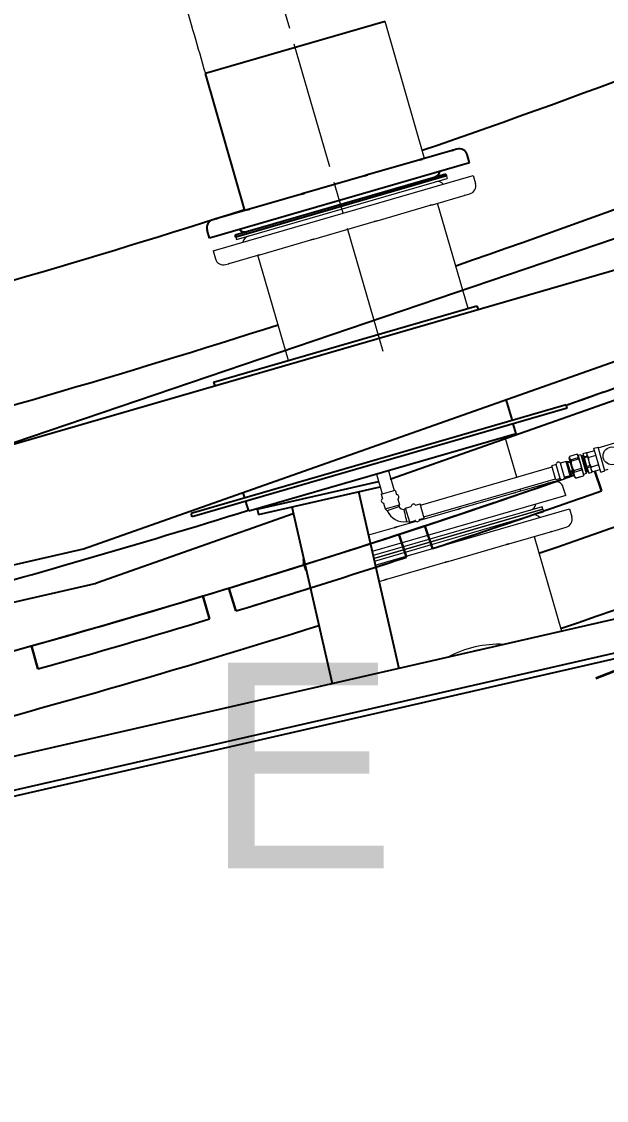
# Model space of a CAD drawing. Header units: millimetres. Extents: x -4172 to 126100, y -2 to 142133.
# Drawn here: x 60608 to 61461, y 8754 to 10327 of the extents above; entities that cross this region are included whole.
import ezdxf

# ---------------------------------------------------------------- set-up
doc = ezdxf.new("R2010")
doc.units = ezdxf.units.MM
doc.header["$LTSCALE"] = 100
doc.linetypes.add('CHAIN', pattern=[0.3543, 0.2362, -0.0295, 0.0591, -0.0295])
for name, color, linetype, lineweight in [('Centerline', 7, 'Continuous', 18), ('Section Line', 7, 'CHAIN', 35), ('Visible', 7, 'Continuous', 25)]:
    doc.layers.add(name, color=color, linetype=linetype, lineweight=lineweight)
doc.layers.add('P_Biomass (BM)', color=150, linetype='Continuous', lineweight=18, true_color=0x007fff)
doc.layers.add('P_Technical Water (TW)', color=140, linetype='Continuous', lineweight=18, true_color=0x00bfff)
doc.styles.add('Title', font='arial.ttf')

# ---------------------------------------------------------------- blocks, each defined once
blk = doc.blocks.new('2dTransSection4')
at = {"layer": 'Section Line', "linetype": 'Continuous'}
blk.add_line((614.458, 93.695), (615.815, 94.223), dxfattribs=at)
at = {"layer": 'Section Line', "insert": (608.748, 90.925), "char_height": 3, "attachment_point": 7, "style": 'Title'}
blk.add_mtext('E', dxfattribs=at)

msp = doc.modelspace()

# ---------------------------------------------------------------- linework, layer by layer
at = {"layer": 'Centerline', "linetype": 'CHAIN', "ltscale": 7.902637}
msp.add_line((61135.51, 9846.14), (60937.71, 10529.27), dxfattribs=at)
at = {"layer": 'P_Biomass (BM)'}
for p, q in [((60876.13, 10251.17), (61138.36, 10327.1)), ((61196.12, 10127.61), (61138.36, 10327.1)), ((60887.4, 9992.93), (61266.81, 10102.79)), ((60920.64, 10012.96), (61228.01, 10101.96)), ((61228.01, 10101.96), (61229.12, 10098.12)), ((61266.81, 10102.79), (61270.29, 10090.78)), ((60921.75, 10009.12), (61229.12, 10098.12)), ((61207.58, 10060.13), (61253.84, 10073.52)), ((61255.15, 10073.91), (61253.84, 10073.52)), ((61255.15, 10073.91), (61262.1, 10075.92)), ((61126.87, 10036.76), (61204.26, 10059.17)), ((61207.58, 10060.13), (61204.26, 10059.17)), ((61259.47, 9908.84), (61215.03, 10062.29)), ((61126.87, 10036.76), (61122.43, 10035.48)), ((61034.66, 10010.06), (61122.43, 10035.48)), ((60920.64, 10012.96), (60921.75, 10009.12)), ((60955.64, 9987.18), (61030.29, 10008.79)), ((61034.66, 10010.06), (61030.29, 10008.79)), ((60887.4, 9992.93), (60890.88, 9980.92)), ((60905.74, 9972.73), (60909.95, 9973.95)), ((60910.99, 9974.25), (60909.95, 9973.95)), ((60910.99, 9974.25), (60952.52, 9986.27)), ((60955.64, 9987.18), (60952.52, 9986.27)), ((60997.24, 9832.91), (60952.81, 9986.36)), ((61330.67, 9662.94), (61314.36, 9719.26)), ((61375.38, 9653.77), (61329.12, 9640.37)), ((61336.58, 9642.53), (61335.67, 9645.65)), ((61375.38, 9653.77), (61376.7, 9654.15)), ((61383.64, 9656.16), (61376.7, 9654.15)), ((61401.98, 9635.96), (61398.51, 9647.97)), ((61401.98, 9635.96), (61119.67, 9554.22)), ((61325.8, 9639.41), (61248.42, 9617)), ((61325.8, 9639.41), (61329.12, 9640.37)), ((61367.63, 9619.77), (61121.01, 9548.36)), ((61368.75, 9615.93), (61121.9, 9544.45)), ((61121.9, 9544.45), (61368.75, 9615.93)), ((61122.79, 9540.55), (61369.86, 9612.09)), ((61124.13, 9534.69), (61407.55, 9616.75)), ((61243.98, 9615.72), (61188.44, 9599.64)), ((61243.98, 9615.72), (61248.42, 9617)), ((61368.75, 9615.93), (61367.63, 9619.77)), ((61368.75, 9615.93), (61369.86, 9612.09)), ((61407.55, 9616.75), (61411.02, 9604.75)), ((61183.88, 9598.32), (61156.2, 9590.3)), ((61151.83, 9589.04), (61114.2, 9578.14)), ((61151.83, 9589.04), (61156.2, 9590.3)), ((61318.84, 9565.56), (61379.65, 9583.17)), ((61381.85, 9583.81), (61379.65, 9583.17)), ((61381.85, 9583.81), (61402.84, 9589.88)), ((61230.6, 9540.01), (61314.94, 9564.43)), ((61318.84, 9565.56), (61314.94, 9564.43)), ((61355.77, 9576.25), (61395.74, 9438.19)), ((61022.57, 9526.1), (61019.09, 9538.11)), ((61140.76, 9514), (61226.04, 9538.69)), ((61230.6, 9540.01), (61226.04, 9538.69)), ((61023.46, 9526.36), (61022.57, 9526.1)), ((61129.59, 9510.76), (61136.77, 9512.84)), ((61140.76, 9514), (61136.77, 9512.84))]:
    msp.add_line(p, q, dxfattribs=at)
for centre, radius, start, end in [((61215.37, 10082.69), 11, 43.18444, 106.14874), ((61258.76, 10087.44), 12, 286.14874, 16.14874), ((60941.62, 10003.42), 11, 106.14874, 169.11305), ((60902.4, 9984.26), 12, 196.14874, 286.14874), ((61386.98, 9644.63), 12, 16.14874, 106.14874), ((61347.76, 9625.47), 11, 286.14874, 349.11305), ((61356.11, 9596.65), 11, 43.18444, 106.14874), ((61399.5, 9601.41), 12, 286.14874, 16.14874), ((61030.62, 9541.45), 12, 162.43148, 196.14874), ((61304.76, 9261.65), 157.5, 87.46462, 118.27526), ((61304.76, 9261.65), 152.13, 99.3188, 106.42107)]:
    msp.add_arc(centre, radius, start, end, dxfattribs=at)
for points, knots in [([(60801.37, 10510.34), (60805.27, 10496.75), (60809.48, 10482.09), (60818.41, 10451.02), (60823.14, 10434.6), (60833, 10400.4), (60838.13, 10382.62), (60848.66, 10346.12), (60854.07, 10327.41), (60865.03, 10289.52), (60870.58, 10270.34), (60876.13, 10251.17)], [3.14159265, 3.14159265, 3.14159265, 3.14159265, 3.29867229, 3.29867229, 3.45575192, 3.45575192, 3.61283155, 3.61283155, 3.76991118, 3.76991118, 3.92699082, 3.92699082, 3.92699082, 3.92699082]), ([(61253.84, 10073.52), (61253.92, 10073.55), (61253.99, 10073.57), (61254.5, 10073.72), (61254.82, 10073.81), (61255.07, 10073.88), (61255.13, 10073.9), (61255.15, 10073.91)], [-2.17747426, -2.17747426, -2.17747426, -2.17747426, -2.12868784, -2.12868784, -1.82469566, -1.82469566, -1.69810299, -1.69810299, -1.69810299, -1.69810299]), ([(61204.26, 10059.17), (61204.54, 10059.25), (61204.81, 10059.33), (61205.76, 10059.6), (61206.38, 10059.78), (61207.16, 10060.01), (61207.38, 10060.07), (61207.58, 10060.13)], [-2.17736247, -2.17736247, -2.17736247, -2.17736247, -2.07623279, -2.07623279, -1.81189965, -1.81189965, -1.69812221, -1.69812221, -1.69812221, -1.69812221]), ([(61122.43, 10035.48), (61122.59, 10035.52), (61122.75, 10035.57), (61123.87, 10035.89), (61124.83, 10036.17), (61126.14, 10036.55), (61126.51, 10036.66), (61126.87, 10036.76)], [-2.17747426, -2.17747426, -2.17747426, -2.17747426, -2.12868784, -2.12868784, -1.82469566, -1.82469566, -1.69810299, -1.69810299, -1.69810299, -1.69810299]), ([(61030.29, 10008.79), (61030.43, 10008.83), (61030.56, 10008.87), (61031.57, 10009.17), (61032.5, 10009.44), (61033.85, 10009.83), (61034.25, 10009.94), (61034.66, 10010.06)], [-2.17747426, -2.17747426, -2.17747426, -2.17747426, -2.12868784, -2.12868784, -1.82469566, -1.82469566, -1.69810299, -1.69810299, -1.69810299, -1.69810299]), ([(60909.95, 9973.95), (60909.95, 9973.95), (60909.96, 9973.95), (60910.02, 9973.97), (60910.21, 9974.03), (60910.66, 9974.16), (60910.82, 9974.2), (60910.99, 9974.25)], [-2.17747426, -2.17747426, -2.17747426, -2.17747426, -2.12868784, -2.12868784, -1.82469566, -1.82469566, -1.69810299, -1.69810299, -1.69810299, -1.69810299]), ([(60952.52, 9986.27), (60952.68, 9986.32), (60952.86, 9986.37), (60953.54, 9986.57), (60954.12, 9986.74), (60955.05, 9987.01), (60955.34, 9987.09), (60955.64, 9987.18)], [-2.17736247, -2.17736247, -2.17736247, -2.17736247, -2.07623279, -2.07623279, -1.81189965, -1.81189965, -1.69812221, -1.69812221, -1.69812221, -1.69812221]), ([(61376.7, 9654.15), (61376.69, 9654.15), (61376.67, 9654.14), (61376.54, 9654.1), (61376.3, 9654.03), (61375.76, 9653.88), (61375.58, 9653.82), (61375.38, 9653.77)], [-2.17747426, -2.17747426, -2.17747426, -2.17747426, -2.12868784, -2.12868784, -1.82469566, -1.82469566, -1.69810299, -1.69810299, -1.69810299, -1.69810299]), ([(61329.12, 9640.37), (61328.94, 9640.32), (61328.75, 9640.26), (61328.01, 9640.05), (61327.39, 9639.87), (61326.42, 9639.59), (61326.12, 9639.5), (61325.8, 9639.41)], [-2.17736247, -2.17736247, -2.17736247, -2.17736247, -2.07623279, -2.07623279, -1.81189965, -1.81189965, -1.69812221, -1.69812221, -1.69812221, -1.69812221]), ([(61248.42, 9617), (61248.28, 9616.96), (61248.13, 9616.92), (61247.1, 9616.62), (61246.16, 9616.35), (61244.79, 9615.95), (61244.38, 9615.84), (61243.98, 9615.72)], [-2.17747426, -2.17747426, -2.17747426, -2.17747426, -2.12868784, -2.12868784, -1.82469566, -1.82469566, -1.69810299, -1.69810299, -1.69810299, -1.69810299]), ([(61156.2, 9590.3), (61156.04, 9590.26), (61155.89, 9590.21), (61154.77, 9589.88), (61153.82, 9589.61), (61152.55, 9589.24), (61152.19, 9589.14), (61151.83, 9589.04)], [-2.17747426, -2.17747426, -2.17747426, -2.17747426, -2.12868784, -2.12868784, -1.82469566, -1.82469566, -1.69810299, -1.69810299, -1.69810299, -1.69810299]), ([(61379.65, 9583.17), (61379.76, 9583.2), (61379.86, 9583.23), (61380.57, 9583.44), (61381.07, 9583.58), (61381.6, 9583.73), (61381.74, 9583.77), (61381.85, 9583.81)], [-2.17747426, -2.17747426, -2.17747426, -2.17747426, -2.12868784, -2.12868784, -1.82469566, -1.82469566, -1.69810299, -1.69810299, -1.69810299, -1.69810299]), ([(61314.94, 9564.43), (61315.09, 9564.47), (61315.24, 9564.52), (61316.29, 9564.82), (61317.15, 9565.07), (61318.24, 9565.39), (61318.55, 9565.48), (61318.84, 9565.56)], [-2.17747426, -2.17747426, -2.17747426, -2.17747426, -2.12868784, -2.12868784, -1.82469566, -1.82469566, -1.69810299, -1.69810299, -1.69810299, -1.69810299]), ([(61226.04, 9538.69), (61226.36, 9538.78), (61226.68, 9538.87), (61227.84, 9539.21), (61228.69, 9539.46), (61229.89, 9539.8), (61230.25, 9539.91), (61230.6, 9540.01)], [-2.17736247, -2.17736247, -2.17736247, -2.17736247, -2.07623279, -2.07623279, -1.81189965, -1.81189965, -1.69812221, -1.69812221, -1.69812221, -1.69812221]), ([(61136.77, 9512.84), (61136.88, 9512.87), (61137, 9512.91), (61137.88, 9513.16), (61138.72, 9513.41), (61139.99, 9513.77), (61140.37, 9513.88), (61140.76, 9514)], [-2.17747426, -2.17747426, -2.17747426, -2.17747426, -2.12868784, -2.12868784, -1.82469566, -1.82469566, -1.69810299, -1.69810299, -1.69810299, -1.69810299])]:
    msp.add_open_spline(points, degree=3, knots=knots, dxfattribs=at)
at = {"layer": 'P_Technical Water (TW)'}
for p, q in [((61443.05, 9704.85), (61449.19, 9706.63)), ((61459.21, 9672.05), (61449.19, 9706.63)), ((61449.47, 9705.67), (61473.81, 9712.72)), ((61407.14, 9690.55), (61407.66, 9692.66)), ((61415.06, 9663.17), (61407.14, 9690.55)), ((61418.84, 9696.37), (61407.8, 9693.17)), ((61409.27, 9688.1), (61420.31, 9691.3)), ((61420.1, 9694.3), (61419.09, 9695.97)), ((61423.94, 9695.41), (61420.1, 9694.3)), ((61420.1, 9694.3), (61428.03, 9666.93)), ((61423.94, 9695.41), (61431.87, 9668.04)), ((61424.86, 9694.61), (61424.23, 9694.43)), ((61432.21, 9669.21), (61424.86, 9694.61)), ((61426.49, 9693.71), (61424.86, 9694.61)), ((61428.41, 9694.26), (61426.49, 9693.71)), ((61433.11, 9670.84), (61426.49, 9693.71)), ((61427.56, 9697.2), (61432.37, 9698.59)), ((61428.9, 9692.58), (61427.56, 9697.2)), ((61428.9, 9692.58), (61433.7, 9693.97)), ((61428.9, 9692.58), (61429.37, 9690.94)), ((61434.18, 9692.33), (61429.37, 9690.94)), ((61432.97, 9678.52), (61429.37, 9690.94)), ((61433.7, 9693.97), (61432.37, 9698.59)), ((61433.05, 9696.23), (61433.58, 9698.4)), ((61444.04, 9701.42), (61433.58, 9698.4)), ((61433.7, 9693.97), (61434.18, 9692.33)), ((61437.78, 9679.91), (61434.18, 9692.33)), ((61446.05, 9694.49), (61435.59, 9691.46)), ((61453.06, 9670.27), (61443.05, 9704.85)), ((61189.95, 9622.19), (61382.06, 9677.82)), ((61387.96, 9681.35), (61381.57, 9679.5)), ((61387.55, 9658.85), (61381.57, 9679.5)), ((61387.96, 9681.35), (61388.38, 9682.63)), ((61393.94, 9660.7), (61387.96, 9681.35)), ((61394.49, 9683.24), (61393.45, 9684.1)), ((61402.6, 9685.59), (61394.49, 9683.24)), ((61400.47, 9662.59), (61394.49, 9683.24)), ((61408.58, 9664.94), (61402.6, 9685.59)), ((61404.35, 9685.32), (61402.6, 9685.59)), ((61404.35, 9685.32), (61409.91, 9666.11)), ((61406.67, 9684.95), (61404.36, 9685.31)), ((61406.67, 9684.95), (61408.6, 9685.5)), ((61409.83, 9686.16), (61420.87, 9689.36)), ((61413.78, 9672.54), (61424.82, 9675.73)), ((61437.78, 9679.91), (61432.97, 9678.52)), ((61433.54, 9676.57), (61432.97, 9678.52)), ((61438.34, 9677.96), (61433.54, 9676.57)), ((61433.54, 9676.57), (61435.79, 9668.77)), ((61437.78, 9679.91), (61438.34, 9677.96)), ((61440.6, 9670.16), (61438.34, 9677.96)), ((61450.06, 9680.63), (61439.61, 9677.6)), ((61458.93, 9673.01), (61464.07, 9674.5)), ((61125.92, 9667.16), (61134.26, 9638.34)), ((61143.21, 9672.16), (61151.55, 9643.35)), ((61194.95, 9604.9), (61387.06, 9660.53)), ((61393.94, 9660.7), (61387.55, 9658.85)), ((61393.94, 9660.7), (61394.98, 9659.84)), ((61400.47, 9662.59), (61400.05, 9661.31)), ((61408.58, 9664.94), (61400.47, 9662.59)), ((61409.91, 9666.11), (61408.58, 9664.94)), ((61411.67, 9667.66), (61409.91, 9666.12)), ((61411.67, 9667.66), (61413.6, 9668.21)), ((61414.45, 9670.23), (61425.48, 9673.43)), ((61415.06, 9663.17), (61416.63, 9661.67)), ((61416.92, 9661.67), (61427.96, 9664.87)), ((61417.03, 9661.31), (61428.07, 9664.51)), ((61431.87, 9668.04), (61428.03, 9666.93)), ((61428.03, 9666.93), (61428.07, 9664.98)), ((61432.21, 9669.21), (61431.59, 9669.03)), ((61433.11, 9670.84), (61432.21, 9669.21)), ((61435.03, 9671.4), (61433.11, 9670.84)), ((61435.79, 9668.77), (61440.6, 9670.16)), ((61435.88, 9668.46), (61435.79, 9668.77)), ((61435.88, 9668.46), (61440.69, 9669.85)), ((61440, 9672.22), (61441.61, 9670.67)), ((61440.6, 9670.16), (61440.69, 9669.85)), ((61452.07, 9673.7), (61441.61, 9670.67)), ((61453.06, 9670.27), (61459.21, 9672.05)), ((61132.58, 9637.86), (61153.23, 9643.83)), ((61153.23, 9643.83), (61155.09, 9637.4)), ((61132.58, 9637.86), (61134.44, 9631.42)), ((61156.99, 9630.87), (61159.35, 9622.7)), ((61136.33, 9624.89), (61138.7, 9616.72)), ((61138.7, 9616.72), (61159.35, 9622.7)), ((61141.65, 9613.73), (61138.7, 9616.72)), ((61158.73, 9619.87), (61159.35, 9622.7)), ((61166.27, 9615.72), (61168.33, 9617.76)), ((61168.33, 9617.76), (61176.49, 9620.12)), ((61174.31, 9597.1), (61168.33, 9617.76)), ((61183.03, 9622.01), (61189.46, 9623.87)), ((61195.44, 9603.22), (61189.46, 9623.87)), ((61170.2, 9598), (61174.31, 9597.1)), ((61174.31, 9597.1), (61182.47, 9599.47)), ((61189.01, 9601.36), (61195.44, 9603.22))]:
    msp.add_line(p, q, dxfattribs=at)
msp.add_circle((61469.57, 9693.79), 13, dxfattribs=at)
for centre, radius, start, end in [((61391.42, 9681.62), 3.2, 50.58552, 161.71197), ((61397.01, 9662.32), 3.2, 230.58552, 341.71197), ((61136.17, 9628.38), 3.31, 123.49509, 268.8024), ((61134.2, 9631.35), 0.25, 303.49509, 16.14874), ((61155.33, 9637.47), 0.25, 196.14874, 268.8024), ((61155.26, 9633.91), 3.31, 303.49509, 88.8024), ((61157.23, 9630.94), 0.25, 123.49509, 196.14874), ((61136.09, 9624.82), 0.25, 16.14874, 88.8024), ((61166.31, 9624.72), 27, 204.02517, 278.27232), ((61166.31, 9624.72), 9, 212.60452, 269.69297), ((61176.43, 9620.36), 0.25, 286.14874, 358.8024), ((61179.99, 9620.29), 3.31, 33.49509, 178.8024), ((61182.96, 9622.25), 0.25, 213.49509, 286.14874), ((61182.54, 9599.23), 0.25, 33.49509, 106.14874), ((61185.51, 9601.19), 3.31, 213.49509, 358.8024), ((61189.08, 9601.12), 0.25, 106.14874, 178.8024)]:
    msp.add_arc(centre, radius, start, end, dxfattribs=at)
for centre, major_axis, ratio, start_param, end_param in [((61423.45, 9680.43), (-4.62, 15.98), 0.0001061, 5.3051108, 5.4605818), ((61412.42, 9677.24), (4.63, -15.98), 0.0002285, 3.9641943, 4.1196657), ((61423.45, 9680.44), (4.63, -15.98), 0.0001259, 1.1163206, 1.2717916), ((61412.42, 9677.24), (-4.62, 15.98), 0.0002712, 1.8698014, 2.0252727)]:
    msp.add_ellipse(centre, major_axis=major_axis, ratio=ratio, start_param=start_param, end_param=end_param, dxfattribs=at)
for points, weights in [([(61407.8, 9693.17), (61406.82, 9690.14), (61409.27, 9688.1)], [1.7295528928, 1.91692112286, 1.7295528928]), ([(61420.31, 9691.3), (61420.37, 9694.07), (61418.84, 9696.37)], [2.58508153772, 2.86513203764, 2.58508153772]), ([(61433.51, 9694.62), (61433.05, 9696.23), (61433.58, 9698.4)], [1.90066641994, 1.90066641994, 1.76420471066]), ([(61435.59, 9691.46), (61433.98, 9693.01), (61433.51, 9694.62)], [1.76420471066, 1.90066641994, 1.90066641994]), ([(61436.53, 9684.22), (61435.59, 9687.44), (61435.59, 9691.46)], [1.90066641994, 1.90066641994, 1.76420471066]), ([(61409.83, 9686.16), (61410.09, 9678.85), (61413.78, 9672.54)], [1.7295528928, 1.91692112286, 1.7295528928]), ([(61420.87, 9689.36), (61423.64, 9682.78), (61424.82, 9675.73)], [2.59039215006, 2.87101796632, 2.59039215006]), ([(61439.61, 9677.6), (61437.46, 9681), (61436.53, 9684.22)], [1.76420471066, 1.90066641994, 1.90066641994]), ([(61439.54, 9673.82), (61439.07, 9675.43), (61439.61, 9677.6)], [1.90066641994, 1.90066641994, 1.76420471066]), ([(61416.92, 9661.67), (61413.97, 9665.45), (61414.45, 9670.23)], [1.7295528928, 1.91692112286, 1.7295528928]), ([(61416.63, 9661.67), (61416.81, 9661.49), (61417.03, 9661.31)], [1.75698079977, 1.74445151286, 1.7295528928]), ([(61425.48, 9673.43), (61427.52, 9669.38), (61427.96, 9664.87)], [2.58508153772, 2.86513203764, 2.58508153772]), ([(61428.07, 9664.51), (61428.07, 9664.75), (61428.07, 9664.98)], [2.58508153772, 2.60734980591, 2.62607674302]), ([(61441.61, 9670.67), (61440, 9672.22), (61439.54, 9673.82)], [1.76420471066, 1.90066641994, 1.90066641994])]:
    msp.add_rational_spline(points, weights, degree=2, dxfattribs=at)
for points, knots in [([(61406.67, 9684.94), (61406.67, 9684.94), (61406.69, 9684.86), (61406.8, 9684.48), (61406.92, 9684.07), (61407.09, 9683.49)], [1.82904956, 1.82904956, 1.82904956, 1.82904956, 2.03412348, 2.03412348, 2.34032235, 2.34032235, 2.34032235, 2.34032235]), ([(61410.14, 9672.93), (61410.32, 9672.34), (61410.48, 9671.76), (61410.91, 9670.29), (61411.14, 9669.5), (61411.47, 9668.36), (61411.59, 9667.94), (61411.66, 9667.69), (61411.67, 9667.66), (61411.67, 9667.66)], [3.535451, 3.535451, 3.535451, 3.535451, 3.7292045, 3.7292045, 4.0682256, 4.0682256, 4.4072453, 4.4072453, 4.5411911, 4.5411911, 4.5411911, 4.5411911]), ([(61417.03, 9661.31), (61417.02, 9661.34), (61417.01, 9661.38), (61416.97, 9661.5), (61416.95, 9661.58), (61416.92, 9661.67)], [5.83720028, 5.83720028, 5.83720028, 5.83720028, 5.95275992, 5.95275992, 6.08429613, 6.08429613, 6.08429613, 6.08429613]), ([(61427.96, 9664.87), (61427.99, 9664.77), (61428.01, 9664.69), (61428.05, 9664.57), (61428.06, 9664.53), (61428.07, 9664.51)], [3.9406088, 3.9406088, 3.9406088, 3.9406088, 4.07214501, 4.07214501, 4.18770465, 4.18770465, 4.18770465, 4.18770465]), ([(61158.73, 9619.87), (61158.73, 9619.87), (61158.69, 9619.85), (61158.47, 9619.77), (61158.17, 9619.65), (61157.22, 9619.28), (61156.5, 9619), (61154.8, 9618.36), (61153.85, 9618.02), (61151.84, 9617.28), (61150.79, 9616.91), (61148.68, 9616.16), (61147.64, 9615.8), (61145.69, 9615.12), (61144.8, 9614.81), (61143.3, 9614.29), (61142.7, 9614.08), (61141.87, 9613.8), (61141.65, 9613.73), (61141.65, 9613.73)], [-2.8464182, -2.8464182, -2.8464182, -2.8464182, -2.6986075, -2.6986075, -2.4076982, -2.4076982, -2.048021, -2.048021, -1.7075808, -1.7075808, -1.3724739, -1.3724739, -1.0355417, -1.0355417, -0.6944712, -0.6944712, -0.3492052, -0.3492052, 0, 0, 0, 0]), ([(61170.2, 9598), (61170.2, 9598), (61170.16, 9598.16), (61170.01, 9598.79), (61169.9, 9599.24), (61169.6, 9600.53), (61169.39, 9601.42), (61168.92, 9603.44), (61168.66, 9604.56), (61168.13, 9606.89), (61167.86, 9608.07), (61167.36, 9610.35), (61167.13, 9611.41), (61166.76, 9613.2), (61166.61, 9613.93), (61166.4, 9615.03), (61166.33, 9615.4), (61166.27, 9615.67), (61166.27, 9615.72), (61166.27, 9615.72), (61166.27, 9615.72), (61166.27, 9615.72)], [-5.6928538, -5.6928538, -5.6928538, -5.6928538, -5.3940732, -5.3940732, -5.1016786, -5.1016786, -4.7434859, -4.7434859, -4.3836098, -4.3836098, -4.02207, -4.02207, -3.6590417, -3.6590417, -3.3247612, -3.3247612, -3.0032867, -3.0032867, -2.8499412, -2.8499412, -2.8464182, -2.8464182, -2.8464182, -2.8464182])]:
    msp.add_open_spline(points, degree=3, knots=knots, dxfattribs=at)
at = {"layer": 'Visible'}
for p, q in [((61138.36, 10327.1), (60876.13, 10251.17)), ((60933.89, 10051.68), (60876.13, 10251.17)), ((62060.57, 10209.42), (60553.82, 9698.53)), ((62060.57, 10209.42), (60553.82, 9698.53)), ((61236.39, 10139.27), (61192.3, 10126.5)), ((61236.39, 10139.27), (61237.58, 10139.61)), ((61243.19, 10141.23), (61237.58, 10139.61)), ((61261.53, 10121.04), (61258.05, 10133.04)), ((61261.53, 10121.04), (60882.11, 10011.18)), ((61189.07, 10125.56), (61112.9, 10103.51)), ((61189.07, 10125.56), (61192.3, 10126.5)), ((61227.18, 10104.84), (60919.8, 10015.84)), ((61228.01, 10101.96), (60920.64, 10012.96)), ((61108.5, 10102.23), (61020.68, 10076.8)), ((61108.5, 10102.23), (61112.9, 10103.51)), ((61228.01, 10101.96), (61227.18, 10104.84)), ((61016.27, 10075.53), (60940.33, 10053.54)), ((61016.27, 10075.53), (61020.68, 10076.8)), ((60937.11, 10052.61), (60893.38, 10039.95)), ((60937.11, 10052.61), (60940.33, 10053.54)), ((60892.22, 10039.61), (60886.83, 10038.05)), ((60892.22, 10039.61), (60893.38, 10039.95)), ((60882.11, 10011.18), (60878.64, 10023.18)), ((61654.13, 10017.13), (59645.22, 9435.44)), ((60920.64, 10012.96), (60919.8, 10015.84)), ((60888.22, 9801.34), (61272.43, 9912.59)), ((61272.43, 9912.59), (61274.03, 9907.07)), ((60698.35, 9558.19), (61572.25, 9866.41)), ((60888.22, 9801.34), (60889.81, 9795.82)), ((61146.75, 9660.14), (61553.48, 9803.59)), ((61324.18, 9745.39), (61315.37, 9775.81)), ((61402.75, 9768.14), (60855.24, 9609.6)), ((61404.14, 9763.34), (60856.63, 9604.8)), ((61404.14, 9763.34), (61402.75, 9768.14)), ((61329.74, 9726.18), (61325.57, 9740.59)), ((61329.74, 9726.18), (60939.38, 9613.14)), ((61146.56, 9660.6), (61146.64, 9660.62)), ((61146.64, 9660.62), (61147, 9659.05)), ((61454.48, 9642.86), (61444.37, 9671.47)), ((61444.37, 9671.47), (61454.48, 9642.86)), ((60951.67, 9616.07), (61128.98, 9656.58)), ((60953.45, 9608.27), (61131.21, 9648.88)), ((60933.82, 9632.36), (60931.48, 9640.42)), ((60939.38, 9613.14), (60935.21, 9627.55)), ((61099.68, 9641.68), (61158.56, 9384)), ((60951.67, 9616.07), (60953.45, 9608.27)), ((61002.2, 9619.41), (61061.07, 9361.73)), ((60717.06, 9508.59), (61004.36, 9609.92)), ((60856.63, 9604.8), (60855.24, 9609.6)), ((61196.57, 9591.96), (61207.49, 9558.7)), ((61207.49, 9558.7), (61196.57, 9591.96)), ((61169.48, 9546.23), (61158.57, 9579.48)), ((61158.57, 9579.48), (61169.48, 9546.23)), ((59794.97, 9351.79), (60698.35, 9558.19)), ((61815.31, 9534.06), (58622.26, 8804.51)), ((60468.45, 9451.3), (60709.04, 9506.27)), ((60882.37, 9456.06), (60872.22, 9489.56)), ((60872.22, 9489.56), (60882.37, 9456.06)), ((60910.49, 9501.17), (60920.65, 9467.67)), ((60920.65, 9467.67), (60910.49, 9501.17)), ((61779, 9476.24), (60198.73, 9115.19)), ((61772.68, 9466.18), (58655.79, 8754.03)), ((60622.44, 9416.87), (60631.83, 9383.15)), ((60631.83, 9383.15), (60622.44, 9416.87))]:
    msp.add_line(p, q, dxfattribs=at)
for centre, radius, start, end in [((57036.78, 22203.64), 12760, 289.007984, 292.595764), ((57036.78, 22203.64), 12935, 288.969269, 292.633464), ((61246.53, 10129.71), 12, 16.14874, 106.14874), ((61207.31, 10110.54), 11, 286.14874, 349.11305), ((57036.78, 22203.64), 12760, 284.609071, 287.781176), ((60890.16, 10026.52), 12, 106.14874, 196.14874), ((60933.55, 10031.28), 11, 223.18444, 286.14874), ((57036.78, 22203.64), 12935, 284.629906, 287.759084), ((57036.78, 22203.64), 13371, 288.877226, 292.686298), ((57036.78, 22203.64), 13180, 289.345576, 290.226018), ((57036.78, 22203.64), 13180, 289.345576, 289.64567), ((57036.78, 22203.64), 13485, 288.854144, 292.583295), ((57036.78, 22203.64), 13280, 285.050651, 289.161568), ((57036.78, 22203.64), 13280, 287.893234, 289.161568), ((57036.78, 22203.64), 13280, 288.254464, 289.161568), ((57036.78, 22203.64), 13280, 288.254464, 289.161568), ((57036.78, 22203.64), 13280, 289.180434, 289.246417), ((57036.78, 22203.64), 13280, 289.180434, 289.246417), ((57036.78, 22203.64), 13280, 289.180434, 289.246417), ((57036.78, 22203.64), 13280, 289.180434, 289.246417), ((57036.78, 22203.64), 13315, 288.254237, 289.377077), ((57036.78, 22203.64), 13315, 288.254237, 289.377077), ((57036.78, 22203.64), 13180, 285.042971, 287.221689), ((57036.78, 22203.64), 13180, 285.042971, 287.221689), ((57036.78, 22203.64), 13280, 286.9595, 288.081886), ((57036.78, 22203.64), 13280, 287.893234, 288.081886), ((57036.78, 22203.64), 13280, 285.050651, 287.460266), ((57036.78, 22203.64), 13280, 286.9595, 287.460266), ((57036.78, 22203.64), 13315, 286.959273, 288.082113), ((57036.78, 22203.64), 13315, 287.879996, 288.082113), ((60692.78, 9577.43), 73, 282.86994, 289.42755), ((57036.78, 22203.64), 13280, 285.664536, 286.786922), ((57036.78, 22203.64), 13280, 285.664536, 286.786922), ((57036.78, 22203.64), 13315, 286.959273, 287.448174), ((57036.78, 22203.64), 13315, 285.664309, 286.787149), ((57036.78, 22203.64), 13315, 285.664309, 286.787149), ((57036.78, 22203.64), 13371, 284.679444, 287.428958)]:
    msp.add_arc(centre, radius, start, end, dxfattribs=at)
for points, knots in [([(61237.58, 10139.61), (61237.58, 10139.61), (61237.57, 10139.61), (61237.47, 10139.58), (61237.25, 10139.51), (61236.75, 10139.37), (61236.58, 10139.32), (61236.39, 10139.27)], [-2.17747426, -2.17747426, -2.17747426, -2.17747426, -2.12868784, -2.12868784, -1.82469566, -1.82469566, -1.69810299, -1.69810299, -1.69810299, -1.69810299]), ([(61192.3, 10126.5), (61192.12, 10126.45), (61191.94, 10126.39), (61191.22, 10126.18), (61190.62, 10126.01), (61189.67, 10125.74), (61189.37, 10125.65), (61189.07, 10125.56)], [-2.17736247, -2.17736247, -2.17736247, -2.17736247, -2.07623279, -2.07623279, -1.81189965, -1.81189965, -1.69812221, -1.69812221, -1.69812221, -1.69812221]), ([(61112.9, 10103.51), (61112.77, 10103.47), (61112.63, 10103.43), (61111.6, 10103.13), (61110.67, 10102.86), (61109.3, 10102.47), (61108.9, 10102.35), (61108.5, 10102.23)], [-2.17747426, -2.17747426, -2.17747426, -2.17747426, -2.12868784, -2.12868784, -1.82469566, -1.82469566, -1.69810299, -1.69810299, -1.69810299, -1.69810299]), ([(61020.68, 10076.8), (61020.52, 10076.76), (61020.36, 10076.71), (61019.24, 10076.39), (61018.29, 10076.11), (61017, 10075.74), (61016.63, 10075.63), (61016.27, 10075.53)], [-2.17747426, -2.17747426, -2.17747426, -2.17747426, -2.12868784, -2.12868784, -1.82469566, -1.82469566, -1.69810299, -1.69810299, -1.69810299, -1.69810299]), ([(60940.33, 10053.54), (60940.05, 10053.46), (60939.79, 10053.38), (60938.86, 10053.11), (60938.26, 10052.94), (60937.51, 10052.72), (60937.3, 10052.66), (60937.11, 10052.61)], [-2.17736247, -2.17736247, -2.17736247, -2.17736247, -2.07623279, -2.07623279, -1.81189965, -1.81189965, -1.69812221, -1.69812221, -1.69812221, -1.69812221]), ([(60893.38, 10039.95), (60893.31, 10039.92), (60893.24, 10039.9), (60892.77, 10039.76), (60892.48, 10039.68), (60892.27, 10039.62), (60892.23, 10039.61), (60892.22, 10039.61)], [-2.17747426, -2.17747426, -2.17747426, -2.17747426, -2.12868784, -2.12868784, -1.82469566, -1.82469566, -1.69810299, -1.69810299, -1.69810299, -1.69810299])]:
    msp.add_open_spline(points, degree=3, knots=knots, dxfattribs=at)

# ---------------------------------------------------------------- block references
at = {"layer": 'Section Line', "xscale": 100, "yscale": 100, "zscale": 100}
msp.add_blockref('2dTransSection4', (0, 0), dxfattribs=at)

doc.saveas('drawing.dxf')
